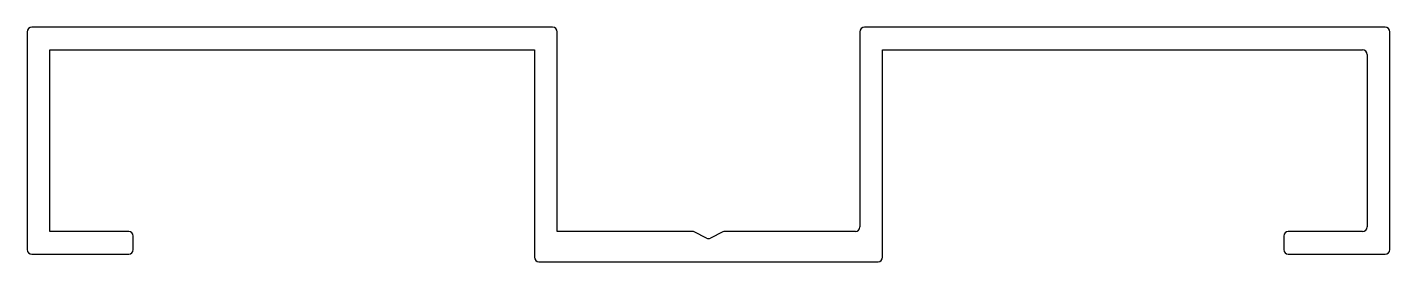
# Model space of a CAD drawing. Extents: x 2651.6 to 2741.6, y 1221 to 1236.5.
import ezdxf

# ---------------------------------------------------------------- set-up
doc = ezdxf.new("R2010")
doc.units = 0
doc.layers.get('0').update_dxf_attribs({"linetype": 'CONTINUOUS'})

msp = doc.modelspace()

# ---------------------------------------------------------------- linework, layer by layer
for p, q in [((2651.636, 1236.159), (2651.636, 1221.759)), ((2686.336, 1236.459), (2651.936, 1236.459)), ((2686.636, 1222.959), (2686.636, 1236.159)), ((2706.636, 1236.159), (2706.636, 1223.259)), ((2741.336, 1236.459), (2706.936, 1236.459)), ((2741.636, 1221.759), (2741.636, 1236.159)), ((2653.136, 1222.959), (2653.136, 1234.959)), ((2653.136, 1234.959), (2685.136, 1234.959)), ((2685.136, 1234.959), (2685.136, 1221.259)), ((2708.136, 1234.959), (2739.836, 1234.959)), ((2708.136, 1221.259), (2708.136, 1234.959)), ((2740.136, 1234.659), (2740.136, 1223.259)), ((2658.336, 1222.959), (2653.136, 1222.959)), ((2658.636, 1221.759), (2658.636, 1222.659)), ((2695.565, 1222.959), (2686.636, 1222.959)), ((2696.502, 1222.526), (2695.699, 1222.927)), ((2697.572, 1222.927), (2696.77, 1222.526)), ((2706.336, 1222.959), (2697.707, 1222.959)), ((2734.636, 1222.659), (2734.636, 1221.759)), ((2739.836, 1222.959), (2734.936, 1222.959)), ((2651.936, 1221.459), (2658.336, 1221.459)), ((2734.936, 1221.459), (2741.336, 1221.459)), ((2685.436, 1220.959), (2707.836, 1220.959))]:
    msp.add_line(p, q)
for centre, start, end in [((2651.936, 1236.159), 90, 180), ((2686.336, 1236.159), 0, 90), ((2706.936, 1236.159), 90, 180), ((2741.336, 1236.159), 0, 90), ((2739.836, 1234.659), 0, 90), ((2706.336, 1223.259), 270, 0), ((2739.836, 1223.259), 270, 0), ((2658.336, 1222.659), 0, 90), ((2695.565, 1222.659), 63.43495, 90), ((2696.636, 1222.795), 243.43495, 296.56505), ((2697.707, 1222.659), 90, 116.56505), ((2734.936, 1222.659), 90, 180), ((2651.936, 1221.759), 180, 270), ((2658.336, 1221.759), 270, 0), ((2734.936, 1221.759), 180, 270), ((2741.336, 1221.759), 270, 0), ((2685.436, 1221.259), 180, 270), ((2707.836, 1221.259), 270, 0)]:
    msp.add_arc(centre, 0.3, start, end)

doc.saveas('drawing.dxf')
